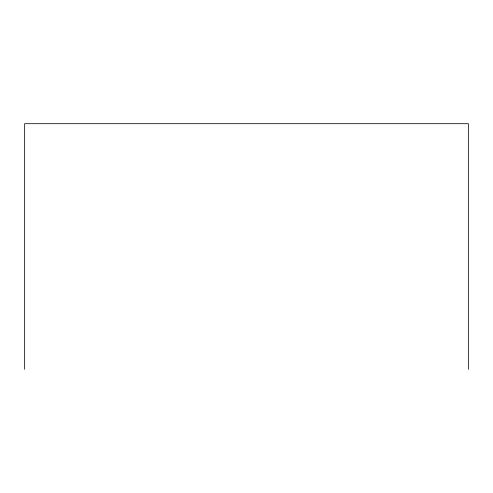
<?xml version="1.0" encoding="UTF-8"?>
<svg xmlns="http://www.w3.org/2000/svg" width="493" height="493" viewBox="0 0 493 493"><rect width="100%" height="100%" fill="white"/><g stroke="black" fill="none" stroke-linecap="round" stroke-linejoin="round"><path stroke-width="0.74" d="M468.35 369.306L468.35 123.694L24.65 123.694L24.65 369.306"/></g></svg>
